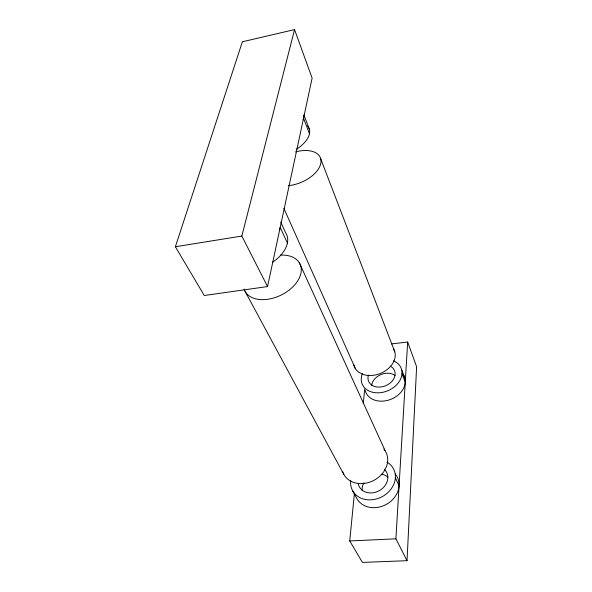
<?xml version="1.0" encoding="UTF-8"?>
<svg xmlns="http://www.w3.org/2000/svg" width="592" height="592" viewBox="0 0 592 592"><rect width="100%" height="100%" fill="white"/><g stroke="black" fill="none" stroke-linecap="round" stroke-linejoin="round"><path stroke-width="0.89" d="M354.43 493.24L349.724 540.947L362.437 562.4L407.03 560.698L416.62 366.774L407.666 342.035L391.438 343.9M407.03 560.698L395.9 538.824L407.666 342.035M363.273 403.618L364.716 388.988M267.554 286.565L312.125 78.129L294.557 29.6L242.372 41.78L175.38 246.76L204.262 295.497L267.554 286.565L241.854 236.045L294.557 29.6M175.38 246.76L241.854 236.045M349.724 540.947L395.9 538.824M245.132 291.449L343.848 474.458M352.617 490.709L356.835 498.523A22.896 19.262 -27.9 0 0 387.893 503.474A22.896 19.262 -27.9 0 0 395.212 473.955M287.401 243.06L280.201 227.417A32.36 19.44 -26 0 1 279.483 229.925M395.375 477.774L399.067 485.803M280.756 222.111L285.633 232.789A31.79 19.558 -26 0 1 272.586 262.241M299.16 262.419L385.34 451.141A23.806 19.477 -27.5 0 1 386.517 466.474L383.816 471.661A23.806 19.477 -27.5 0 1 360.831 483.612A23.806 19.477 -27.5 0 1 342.539 471.321M283.857 208.266L355.452 368.749M303.541 118.289L309.483 133.711M401.99 373.685L405.261 382.188M303.888 114.981L309.468 129.515M320.753 158.915L394.79 351.811M401.561 369.452L404.824 377.97M307.662 126.007A27.898 15.081 -23.1 0 1 296.207 149.406M303.77 115.721A28.342 14.926 -23.1 0 1 303.126 119.776M386.902 462.078A23.192 19.336 -27.8 0 1 381.818 496.851A23.192 19.336 -27.8 0 1 350.686 480.793M362.193 490.775A15.266 12.839 -27.9 0 1 363.91 482.709M381.596 474.207A15.266 12.839 -27.9 0 1 387.915 477.159M384.741 469.708A15.459 12.891 -27.8 0 1 378.954 490.842A15.459 12.891 -27.8 0 1 358.204 483.738M403.5 374.906A20.809 15.917 -22.1 0 1 391.097 399.23A20.809 15.917 -22.1 0 1 365.242 390.468M393.613 360.861A21.053 15.94 -22.2 0 1 399.178 381.655A21.053 15.94 -22.2 0 1 372.953 392.341A21.053 15.94 -22.2 0 1 362.408 373.582M390.431 366.219A14.03 10.626 -22.2 0 1 393.021 379.99A14.03 10.626 -22.2 0 1 375.994 386.82A14.03 10.626 -22.2 0 1 368.453 375.039M371.621 385.577A13.868 10.612 -22.1 0 1 380.708 374.655A13.868 10.612 -22.1 0 1 395.049 375.498M295.482 151.915A27.062 15.348 -23 0 1 320.753 163.555A27.062 15.348 -23 0 1 288.23 185.659M280.342 255.13A30.703 19.743 -26.1 0 1 301.121 272.29A30.703 19.743 -26.1 0 1 273.704 297.976A30.703 19.743 -26.1 0 1 244.119 289.066M393.451 348.74A21.556 15.984 -22.3 0 1 387.605 369.179A21.556 15.984 -22.3 0 1 362.408 374.188L358.367 371.924A21.556 15.984 -22.3 0 1 353.846 364.901M383.838 449.084A23.806 19.477 -27.5 0 1 384.881 450.438"/></g></svg>
